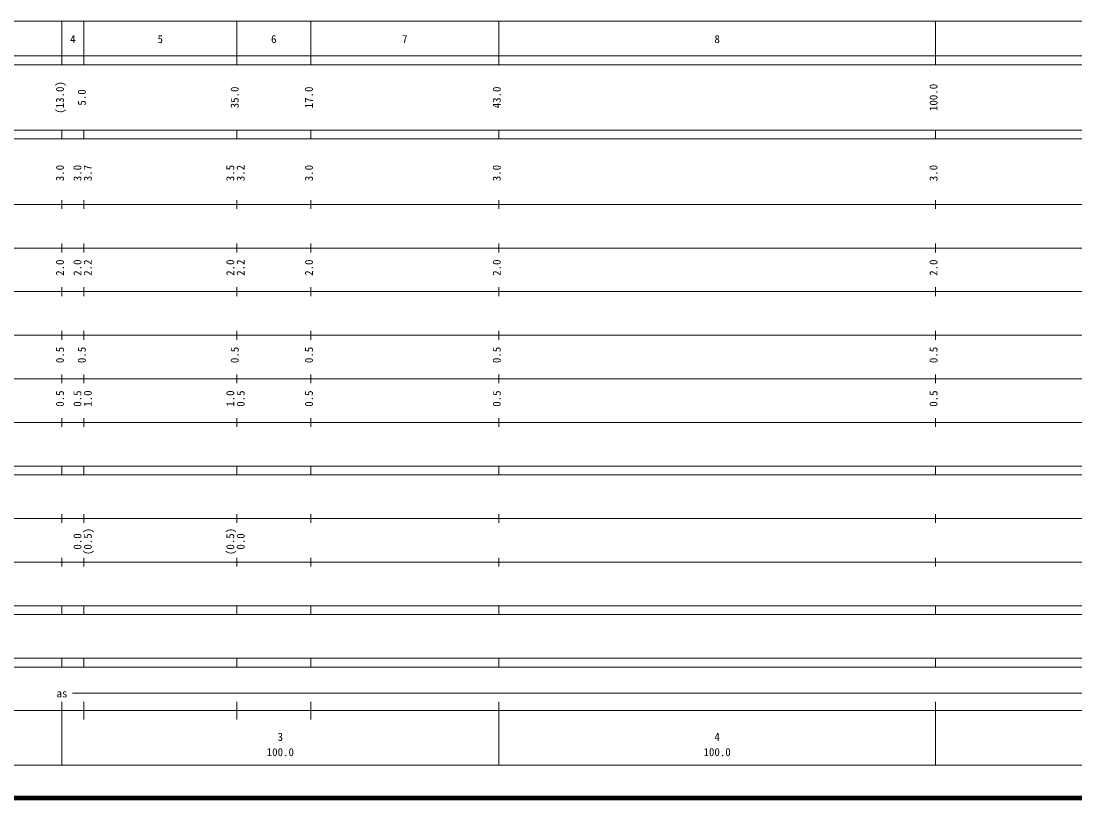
# Model space of a CAD drawing. Units: millimetres on the paper, enlarged 1000 times. Extents: x 40000 to 680000, y 20000 to 380000.
# Drawn here: x 179640 to 420912, y 20000 to 198000 of the extents above; entities that cross this region are included whole.
import ezdxf
from ezdxf.enums import TextEntityAlignment as Align

# ---------------------------------------------------------------- set-up
doc = ezdxf.new("R2010")
doc.units = ezdxf.units.MM
doc.header["$LTSCALE"] = 1000
doc.layers.add('M-TTL', color=2, linetype='Continuous', lineweight=140)
doc.layers.add('M-TTL-BAND', color=7, linetype='Continuous', lineweight=13)
doc.styles.add('ＭＳ ゴシック', font='')
doc.styles.get('ＭＳ ゴシック').set_extended_font_data('MS Gothic')

msp = doc.modelspace()

# ---------------------------------------------------------------- linework, layer by layer
at = {"layer": 'M-TTL'}
msp.add_line((40000, 20000), (680000, 20000), dxfattribs=at)
at = {"layer": 'M-TTL-BAND'}
for p, q in [((68000, 198000), (579000, 198000)), ((189000, 188000), (189000, 198000)), ((194000, 188000), (194000, 198000)), ((229000, 188000), (229000, 198000)), ((246000, 188000), (246000, 198000)), ((289000, 188000), (289000, 198000)), ((389000, 188000), (389000, 198000)), ((40000, 190000), (579000, 190000)), ((40000, 188000), (579000, 188000)), ((40000, 173000), (579000, 173000)), ((189000, 171000), (189000, 173000)), ((194000, 171000), (194000, 173000)), ((229000, 171000), (229000, 173000)), ((246000, 171000), (246000, 173000)), ((289000, 171000), (289000, 173000)), ((389000, 171000), (389000, 173000)), ((40000, 171000), (579000, 171000)), ((189000, 155000), (189000, 157000)), ((194000, 155000), (194000, 157000)), ((229000, 155000), (229000, 157000)), ((246000, 155000), (246000, 157000)), ((289000, 155000), (289000, 157000)), ((389000, 155000), (389000, 157000)), ((40000, 156000), (579000, 156000)), ((46000, 146000), (579000, 146000)), ((189000, 145000), (189000, 147000)), ((194000, 145000), (194000, 147000)), ((229000, 145000), (229000, 147000)), ((246000, 145000), (246000, 147000)), ((289000, 145000), (289000, 147000)), ((389000, 145000), (389000, 147000)), ((52000, 136000), (579000, 136000)), ((189000, 135000), (189000, 137000)), ((194000, 135000), (194000, 137000)), ((229000, 135000), (229000, 137000)), ((246000, 135000), (246000, 137000)), ((289000, 135000), (289000, 137000)), ((389000, 135000), (389000, 137000)), ((46000, 126000), (579000, 126000)), ((189000, 125000), (189000, 127000)), ((194000, 125000), (194000, 127000)), ((229000, 125000), (229000, 127000)), ((246000, 125000), (246000, 127000)), ((289000, 125000), (289000, 127000)), ((389000, 125000), (389000, 127000)), ((52000, 116000), (579000, 116000)), ((189000, 115000), (189000, 117000)), ((194000, 115000), (194000, 117000)), ((229000, 115000), (229000, 117000)), ((246000, 115000), (246000, 117000)), ((289000, 115000), (289000, 117000)), ((389000, 115000), (389000, 117000)), ((189000, 105000), (189000, 107000)), ((194000, 105000), (194000, 107000)), ((229000, 105000), (229000, 107000)), ((246000, 105000), (246000, 107000)), ((289000, 105000), (289000, 107000)), ((389000, 105000), (389000, 107000)), ((46000, 106000), (579000, 106000)), ((40000, 96000), (579000, 96000)), ((189000, 94000), (189000, 96000)), ((194000, 94000), (194000, 96000)), ((229000, 94000), (229000, 96000)), ((246000, 94000), (246000, 96000)), ((289000, 94000), (289000, 96000)), ((389000, 94000), (389000, 96000)), ((40000, 94000), (579000, 94000)), ((189000, 83000), (189000, 85000)), ((194000, 83000), (194000, 85000)), ((229000, 83000), (229000, 85000)), ((246000, 83000), (246000, 85000)), ((289000, 83000), (289000, 85000)), ((389000, 83000), (389000, 85000)), ((49000, 84000), (579000, 84000)), ((189000, 73000), (189000, 75000)), ((194000, 73000), (194000, 75000)), ((229000, 73000), (229000, 75000)), ((246000, 73000), (246000, 75000)), ((289000, 73000), (289000, 75000)), ((389000, 73000), (389000, 75000)), ((40000, 74000), (579000, 74000)), ((40000, 64000), (579000, 64000)), ((189000, 62000), (189000, 64000)), ((194000, 62000), (194000, 64000)), ((229000, 62000), (229000, 64000)), ((246000, 62000), (246000, 64000)), ((289000, 62000), (289000, 64000)), ((389000, 62000), (389000, 64000)), ((40000, 62000), (579000, 62000)), ((40000, 52000), (579000, 52000)), ((189000, 50000), (189000, 52000)), ((194000, 50000), (194000, 52000)), ((229000, 50000), (229000, 52000)), ((246000, 50000), (246000, 52000)), ((289000, 50000), (289000, 52000)), ((389000, 50000), (389000, 52000)), ((40000, 50000), (579000, 50000)), ((191423, 44000), (564843, 44000)), ((189000, 27500), (189000, 42000)), ((194000, 38000), (194000, 42000)), ((229000, 38000), (229000, 42000)), ((246000, 38000), (246000, 42000)), ((289000, 27500), (289000, 42000)), ((389000, 27500), (389000, 42000)), ((40000, 40000), (579000, 40000)), ((68000, 27500), (579000, 27500))]:
    msp.add_line(p, q, dxfattribs=at)

# ---------------------------------------------------------------- texts
at = {"layer": 'M-TTL-BAND', "style": 'ＭＳ ゴシック'}
for s, p in [('4', (191500, 192405)), ('5', (211500, 192405)), ('6', (237500, 192405)), ('7', (267500, 192405)), ('8', (339000, 192405)), ('as', (189000, 42500)), ('3', (239000, 32523)), ('4', (339000, 32523)), ('100.0', (239000, 29033)), ('100.0', (339000, 29033))]:
    msp.add_text(s, height=1833, dxfattribs=at).set_placement(p, align=Align.BOTTOM_CENTER)
for s, p in [('(13.0)', (190000, 180500)), ('100.0', (390000, 180500)), ('5.0', (195000, 180500)), ('35.0', (230000, 180500)), ('17.0', (247000, 180500)), ('43.0', (290000, 180500)), ('3.0', (190000, 163174)), ('3.0', (194000, 163174)), ('3.7', (196370, 163174)), ('3.5', (229000, 163174)), ('3.2', (231370, 163174)), ('3.0', (247000, 163174)), ('3.0', (290000, 163174)), ('3.0', (390000, 163174)), ('2.0', (190000, 141500)), ('2.0', (194000, 141500)), ('2.2', (196370, 141500)), ('2.0', (229000, 141500)), ('2.2', (231370, 141500)), ('2.0', (247000, 141500)), ('2.0', (290000, 141500)), ('2.0', (390000, 141500)), ('0.5', (190000, 121500)), ('0.5', (195000, 121500)), ('0.5', (230000, 121500)), ('0.5', (247000, 121500)), ('0.5', (290000, 121500)), ('0.5', (390000, 121500)), ('0.5', (190000, 111500)), ('0.5', (194000, 111500)), ('1.0', (196370, 111500)), ('1.0', (229000, 111500)), ('0.5', (231370, 111500)), ('0.5', (247000, 111500)), ('0.5', (290000, 111500)), ('0.5', (390000, 111500)), ('0.0', (194000, 78764)), ('(0.5)', (196370, 78764)), ('(0.5)', (229000, 78764)), ('0.0', (231370, 78764))]:
    msp.add_text(s, height=1833, rotation=90, dxfattribs=at).set_placement(p, align=Align.BOTTOM_CENTER)

doc.saveas('drawing.dxf')
